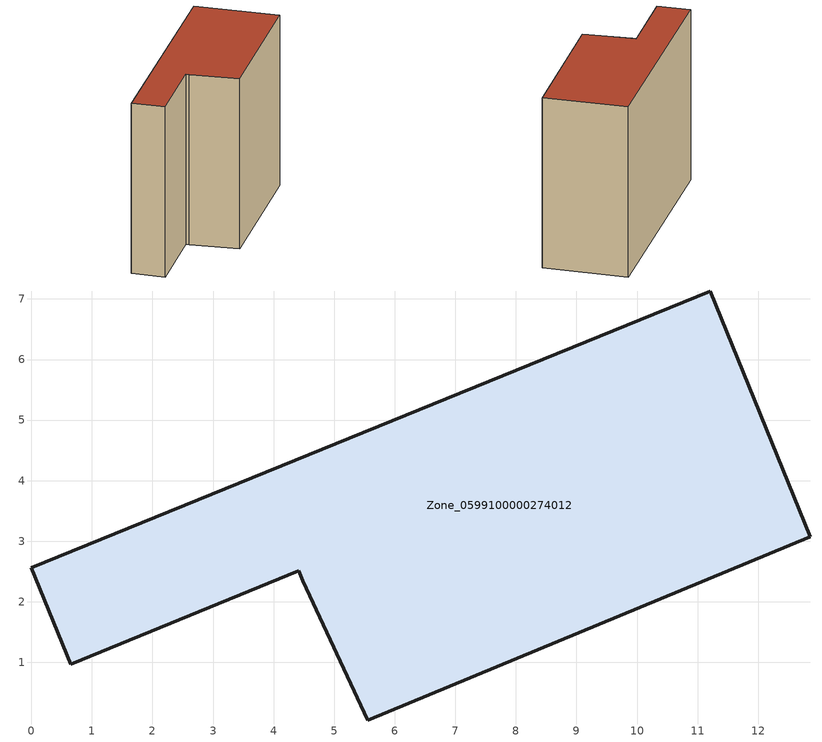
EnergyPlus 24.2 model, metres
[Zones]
Zone_0599100000274012
 floor ground (C_G): 4.42,2.51 0.65,0.97 0,2.56 11.21,7.13 12.86,3.07 5.55,0.05 4.49,2.35 z0
 wall outside (C_F): 11.21,7.13 0,2.56 0.65,0.97 4.42,2.51 4.49,2.35 5.55,0.05 12.86,3.07 11.21,7.13 z0:9.17
 roof outside (C_R): 4.49,2.35 5.55,0.05 12.86,3.07 11.21,7.13 0,2.56 0.65,0.97 4.42,2.51 z9.17
[BUILDING]
Pand.0599100000274012: North Axis=0; Terrain=City; Loads Convergence Tolerance Value=0.04; Temperature Convergence Tolerance Value=0.4; Solar Distribution=FullExterior; Maximum Number of Warmup Days=25; Minimum Number of Warmup Days=1
[Site:Location]
Rotterdam.The.Hague.AP_ZH_NLD Design_Conditions: Latitude=51.96; Longitude=4.45; Time Zone=1; Elevation=-4.5
[SITE:GROUNDTEMPERATURE:BUILDINGSURFACE]
18, 18, 18, 18, 18, 18, 18, 18, 18, 18, 18, 18
[MATERIAL] Thermal Absorptance=0.9; Solar Absorptance=0.7; Visible Absorptance=0.7
Name | Roughness | Thickness | Conductivity | Density | Specific Heat
G.TI.1946 | MediumSmooth | 0.15 | 1 | 540 | 1210
F.TI.1946 | Rough | 0.3 | 0.857143 | 1920 | 840
R.TI.1946 | MediumRough | 0.2 | 0.1 | 1500 | 1000
[CONSTRUCTION]
C_G: G.TI.1946
C_F: F.TI.1946
C_R: R.TI.1946
[ZONE]
Zone_0599100000274012: Type=1; Multiplier=1; Ceiling Height=Autocalculate; Volume=Autocalculate; Floor Area=autocalculate; Part of Total Floor Area=Yes
[ZONEINFILTRATION:DESIGNFLOWRATE]
Infil_Zone_0599100000274012: Zone or ZoneList or Space or SpaceList=Zone_0599100000274012; Schedule=AlwaysOn; Design Flow Rate Calculation Method=Flow/Area; Flow Rate per Floor Area=0.003; Constant Term Coefficient=1; Temperature Term Coefficient=0; Velocity Term Coefficient=0; Velocity Squared Term Coefficient=0
[HVACTEMPLATE:ZONE:IDEALLOADSAIRSYSTEM]
Zone_0599100000274012: Maximum Heating Supply Air Temperature=50; Minimum Cooling Supply Air Temperature=13; Maximum Heating Supply Air Humidity Ratio=0.0156; Minimum Cooling Supply Air Humidity Ratio=0.0077; Heating Limit=NoLimit; Cooling Limit=NoLimit; Dehumidification Control Type=ConstantSensibleHeatRatio; Cooling Sensible Heat Ratio=0.7; Dehumidification Setpoint=60; Humidification Control Type=None; Humidification Setpoint=30; Outdoor Air Method=None; Outdoor Air Flow Rate per Person=0.00944; Outdoor Air Flow Rate per Zone Floor Area=0; Outdoor Air Flow Rate per Zone=0; Demand Controlled Ventilation Type=None; Outdoor Air Economizer Type=NoEconomizer; Heat Recovery Type=None; Sensible Heat Recovery Effectiveness=0.7; Latent Heat Recovery Effectiveness=0.65
[ZONECONTROL:THERMOSTAT]
ThermostatControl_Zone_0599100000274012: Zone or ZoneList=Zone_0599100000274012; Control Type Schedule=DualSetpointControlType; Control 1=Thermostat_Zone_0599100000274012; Temperature Difference Between Cutout And Setpoint=0
[THERMOSTATSETPOINT:DUALSETPOINT]
Thermostat_Zone_0599100000274012: Heating Setpoint Temperature Schedule=HeatingSetpoint_Zone_0599100000274012; Cooling Setpoint Temperature Schedule=CoolingSetpoint_Zone_0599100000274012
[SCHEDULE:COMPACT]
HeatingSetpoint_Zone_0599100000274012: Through: 12/31, For: AllDays, Until: 24:00, 21
CoolingSetpoint_Zone_0599100000274012: Through: 12/31, For: AllDays, Until: 24:00, 24
DualSetpointControlType: Through: 12/31, For: AllDays, Until: 24:00, 4
AlwaysOn: Through: 12/31, For: AllDays, Until: 24:00, 1
